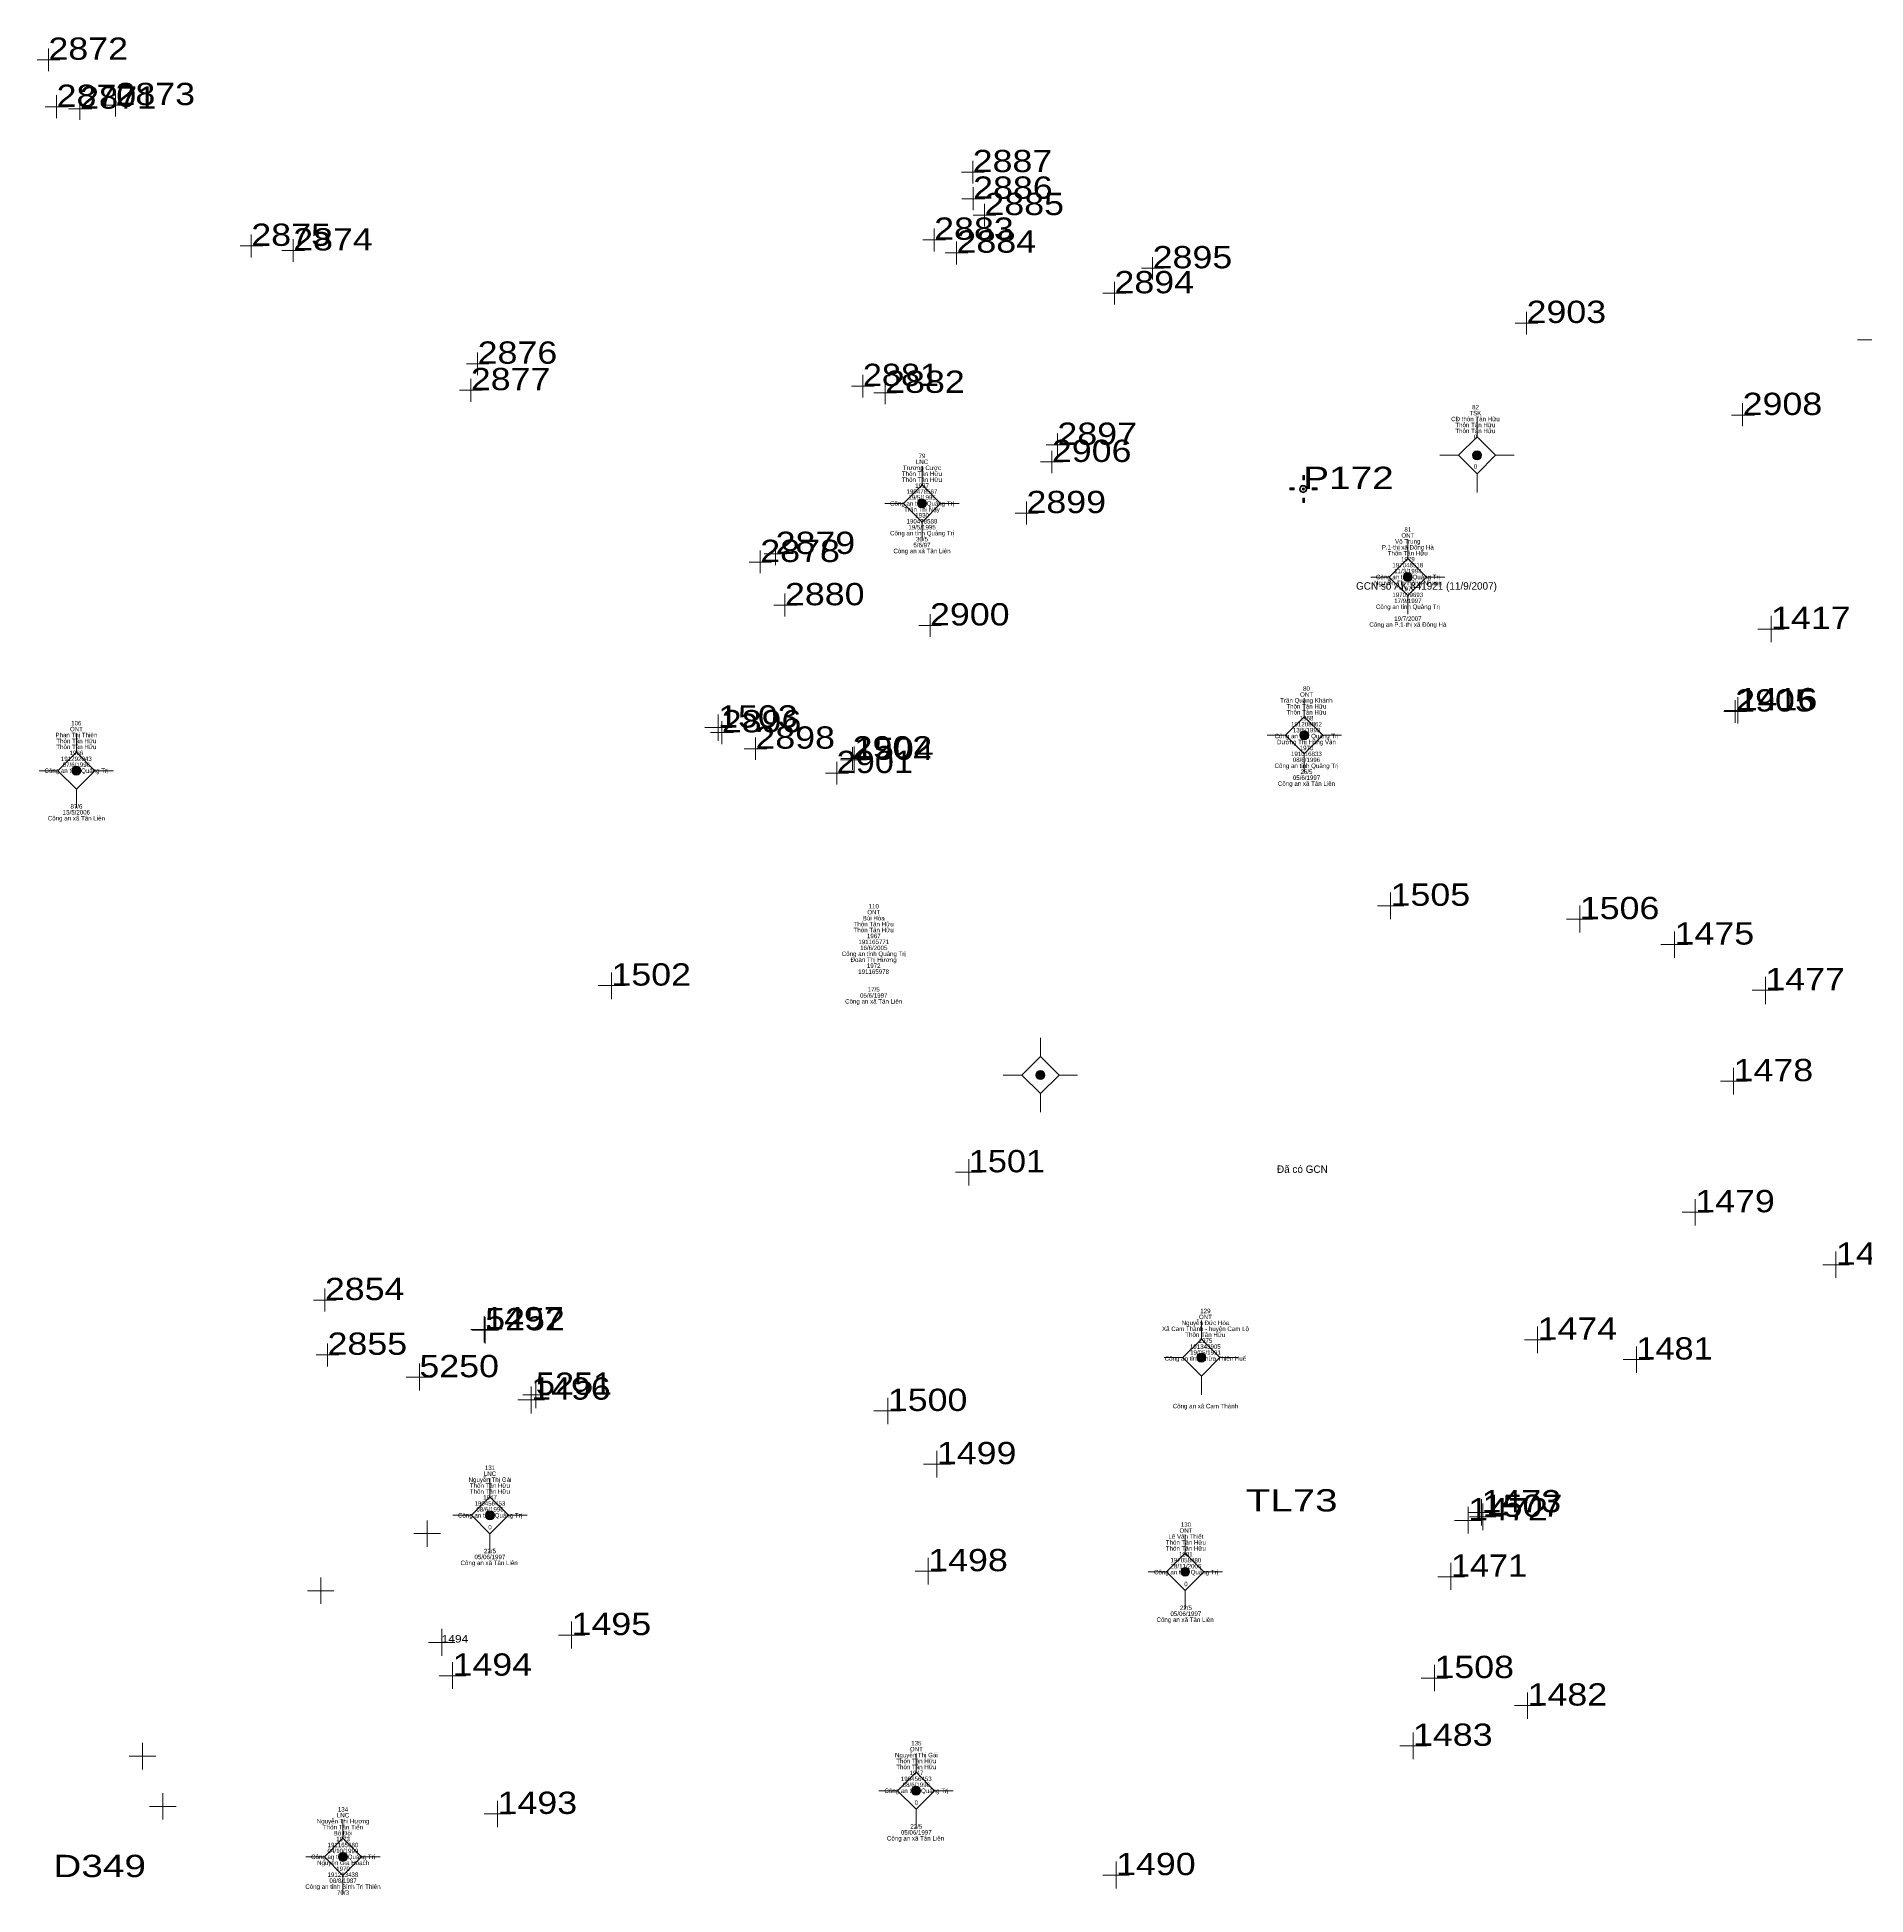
# Model space of a CAD drawing. Header units: metres. Extents: x 548949 to 550221, y 1836732 to 1838051.
# Drawn here: x 549137.4 to 549260.4, y 1837743.1 to 1837868.1 of the extents above; entities that cross this region are included whole.
import ezdxf
from ezdxf.enums import TextEntityAlignment as Align

# ---------------------------------------------------------------- set-up
doc = ezdxf.new("R2010")
doc.units = ezdxf.units.M
doc.header["$LTSCALE"] = 0.12
for name, color, linetype, lineweight in [('11', 7, 'Continuous', 13), ('3', 7, 'Continuous', 13), ('4', 7, 'Continuous', 13)]:
    doc.layers.add(name, color=color, linetype=linetype, lineweight=lineweight)
for name, color, linetype in [('15', 7, 'Continuous'), ('16', 7, 'Continuous'), ('5', 7, 'Continuous')]:
    doc.layers.add(name, color=color, linetype=linetype)

msp = doc.modelspace()

# ---------------------------------------------------------------- hatches: boundary and pattern name
at = {"layer": '11'}
for points in [[(549234.5595, 1837839.98, 1), (549233.9595, 1837839.98, 1)], [(549197.2095, 1837836.74, 1), (549196.6095, 1837836.74, 1)], [(549229.8995, 1837831.79, 1), (549229.2995, 1837831.79, 1)], [(549222.9295, 1837821.14, 1), (549222.3295, 1837821.14, 1)], [(549140.3095, 1837818.76, 1), (549139.7095, 1837818.76, 1)], [(549205.1795, 1837798.28, 1), (549204.5795, 1837798.28, 1)], [(549216.0095, 1837779.27, 1), (549215.4095, 1837779.27, 1)], [(549168.1395, 1837768.66, 1), (549167.5395, 1837768.66, 1)], [(549214.9195, 1837764.86, 1), (549214.3195, 1837764.86, 1)], [(549196.8095, 1837750.13, 1), (549196.2095, 1837750.13, 1)], [(549158.2495, 1837745.68, 1), (549157.6495, 1837745.68, 1)]]:
    msp.add_hatch(color=256, dxfattribs=at).paths.add_polyline_path(points)
at = {"layer": '3'}
for points in [[(549222.54, 1837838.32), (549222.64, 1837838.32), (549222.64, 1837838.63), (549222.54, 1837838.63)], [(549221.66, 1837837.65), (549221.95, 1837837.65), (549221.95, 1837837.78), (549221.66, 1837837.78)], [(549222.6384, 1837837.7171, 1), (549222.4919, 1837837.7171, 1)], [(549222.54, 1837836.8), (549222.64, 1837836.8), (549222.64, 1837837.1), (549222.54, 1837837.1)], [(549223.17, 1837837.65), (549223.5, 1837837.65), (549223.5, 1837837.78), (549223.17, 1837837.78)]]:
    msp.add_hatch(color=256, dxfattribs=at).paths.add_polyline_path(points)

# ---------------------------------------------------------------- linework, layer by layer
at = {"layer": '11'}
for p, q in [((549234.26, 1837842.48), (549234.26, 1837841.23)), ((549233.01, 1837839.98), (549231.76, 1837839.98)), ((549236.76, 1837839.98), (549235.51, 1837839.98)), ((549196.91, 1837839.24), (549196.91, 1837837.99)), ((549234.26, 1837838.73), (549234.26, 1837837.48)), ((549195.66, 1837836.74), (549194.41, 1837836.74)), ((549199.41, 1837836.74), (549198.16, 1837836.74)), ((549196.91, 1837835.49), (549196.91, 1837834.24)), ((549229.6, 1837834.29), (549229.6, 1837833.04)), ((549228.35, 1837831.79), (549227.1, 1837831.79)), ((549232.1, 1837831.79), (549230.85, 1837831.79)), ((549229.6, 1837830.54), (549229.6, 1837829.29)), ((549222.63, 1837823.64), (549222.63, 1837822.39)), ((549140.01, 1837821.26), (549140.01, 1837820.01)), ((549221.38, 1837821.14), (549220.13, 1837821.14)), ((549225.13, 1837821.14), (549223.88, 1837821.14)), ((549222.63, 1837819.89), (549222.63, 1837818.64)), ((549138.76, 1837818.76), (549137.51, 1837818.76)), ((549142.51, 1837818.76), (549141.26, 1837818.76)), ((549140.01, 1837817.51), (549140.01, 1837816.26)), ((549204.88, 1837800.78), (549204.88, 1837799.53)), ((549203.63, 1837798.28), (549202.38, 1837798.28)), ((549207.38, 1837798.28), (549206.13, 1837798.28)), ((549204.88, 1837797.03), (549204.88, 1837795.78)), ((549215.71, 1837781.77), (549215.71, 1837780.52)), ((549214.46, 1837779.27), (549213.21, 1837779.27)), ((549218.21, 1837779.27), (549216.96, 1837779.27)), ((549215.71, 1837778.02), (549215.71, 1837776.77)), ((549167.84, 1837771.16), (549167.84, 1837769.91)), ((549166.59, 1837768.66), (549165.34, 1837768.66)), ((549170.34, 1837768.66), (549169.09, 1837768.66)), ((549167.84, 1837767.41), (549167.84, 1837766.16)), ((549214.62, 1837767.36), (549214.62, 1837766.11)), ((549213.37, 1837764.86), (549212.12, 1837764.86)), ((549217.12, 1837764.86), (549215.87, 1837764.86)), ((549214.62, 1837763.61), (549214.62, 1837762.36)), ((549196.51, 1837752.63), (549196.51, 1837751.38)), ((549195.26, 1837750.13), (549194.01, 1837750.13)), ((549199.01, 1837750.13), (549197.76, 1837750.13)), ((549196.51, 1837748.88), (549196.51, 1837747.63)), ((549157.95, 1837748.18), (549157.95, 1837746.93)), ((549156.7, 1837745.68), (549155.45, 1837745.68)), ((549160.45, 1837745.68), (549159.2, 1837745.68)), ((549157.95, 1837744.43), (549157.95, 1837743.18))]:
    msp.add_line(p, q, dxfattribs=at)
for points in [[(549234.26, 1837841.23), (549233.01, 1837839.98), (549234.26, 1837838.73), (549235.51, 1837839.98)], [(549196.91, 1837837.99), (549195.66, 1837836.74), (549196.91, 1837835.49), (549198.16, 1837836.74)], [(549229.6, 1837833.04), (549228.35, 1837831.79), (549229.6, 1837830.54), (549230.85, 1837831.79)], [(549222.63, 1837822.39), (549221.38, 1837821.14), (549222.63, 1837819.89), (549223.88, 1837821.14)], [(549140.01, 1837820.01), (549138.76, 1837818.76), (549140.01, 1837817.51), (549141.26, 1837818.76)], [(549204.88, 1837799.53), (549203.63, 1837798.28), (549204.88, 1837797.03), (549206.13, 1837798.28)], [(549215.71, 1837780.52), (549214.46, 1837779.27), (549215.71, 1837778.02), (549216.96, 1837779.27)], [(549167.84, 1837769.91), (549166.59, 1837768.66), (549167.84, 1837767.41), (549169.09, 1837768.66)], [(549214.62, 1837766.11), (549213.37, 1837764.86), (549214.62, 1837763.61), (549215.87, 1837764.86)], [(549196.51, 1837751.38), (549195.26, 1837750.13), (549196.51, 1837748.88), (549197.76, 1837750.13)], [(549157.95, 1837746.93), (549156.7, 1837745.68), (549157.95, 1837744.43), (549159.2, 1837745.68)]]:
    msp.add_lwpolyline(points, close=True, dxfattribs=at)
for centre in [(549234.2595, 1837839.98), (549196.9095, 1837836.74), (549229.5995, 1837831.79), (549222.6295, 1837821.14), (549140.0095, 1837818.76), (549204.8795, 1837798.28), (549215.7095, 1837779.27), (549167.8395, 1837768.66), (549214.6195, 1837764.86), (549196.5095, 1837750.13), (549157.9495, 1837745.68)]:
    msp.add_circle(centre, 0.3, dxfattribs=at)
at = {"layer": '3'}
for points in [[(549222.54, 1837838.32), (549222.64, 1837838.32), (549222.64, 1837838.63), (549222.54, 1837838.63)], [(549221.66, 1837837.65), (549221.95, 1837837.65), (549221.95, 1837837.78), (549221.66, 1837837.78)], [(549222.54, 1837836.8), (549222.64, 1837836.8), (549222.64, 1837837.1), (549222.54, 1837837.1)], [(549223.17, 1837837.65), (549223.5, 1837837.65), (549223.5, 1837837.78), (549223.17, 1837837.78)]]:
    msp.add_lwpolyline(points, close=True, dxfattribs=at)
for points in [[(549222.73, 1837837.9), (549222.72, 1837837.9), (549222.69, 1837837.86)], [(549222.7, 1837837.86), (549222.69, 1837837.86), (549222.72, 1837837.9)]]:
    msp.add_lwpolyline(points, dxfattribs=at)
msp.add_circle((549222.5651, 1837837.7171), 0.0732, dxfattribs=at)
for radius, start, end in [(0.25, 49.34484, 48.4242), (0.2, 49.22592, 47.74531)]:
    msp.add_arc((549222.5621, 1837837.7129), radius, start, end, dxfattribs=at)
at = {"layer": '4'}
for p, q in [((549138.13, 1837865.83), (549138.13, 1837867.35)), ((549138.89, 1837866.59), (549137.37, 1837866.59)), ((549139.46, 1837863.42), (549137.92, 1837863.42)), ((549138.68, 1837862.66), (549138.68, 1837864.2)), ((549141.04, 1837863.3), (549139.49, 1837863.3)), ((549140.25, 1837862.54), (549140.25, 1837864.06)), ((549143.4, 1837863.54), (549141.88, 1837863.54)), ((549142.64, 1837862.78), (549142.64, 1837864.33)), ((549200.32, 1837858.27), (549200.32, 1837859.79)), ((549201.09, 1837859.03), (549199.56, 1837859.03)), ((549201.14, 1837857.24), (549199.59, 1837857.24)), ((549200.35, 1837856.48), (549200.35, 1837858.02)), ((549201.87, 1837856.14), (549200.35, 1837856.14)), ((549201.11, 1837855.38), (549201.11, 1837856.9)), ((549151.78, 1837853.28), (549151.78, 1837854.83)), ((549154.6, 1837853), (549154.6, 1837854.52)), ((549198.49, 1837854.48), (549196.97, 1837854.48)), ((549197.73, 1837853.7), (549197.73, 1837855.24)), ((549152.55, 1837854.07), (549151.02, 1837854.07)), ((549155.36, 1837853.76), (549153.84, 1837853.76)), ((549199.99, 1837853.61), (549198.47, 1837853.61)), ((549199.23, 1837852.82), (549199.23, 1837854.37)), ((549212.43, 1837851.8), (549212.43, 1837853.32)), ((549213.19, 1837852.56), (549211.67, 1837852.56)), ((549210.62, 1837850.88), (549209.08, 1837850.88)), ((549209.86, 1837850.12), (549209.86, 1837851.66)), ((549237.59, 1837848.1), (549237.59, 1837849.64)), ((549238.35, 1837848.88), (549236.83, 1837848.88)), ((549261.37, 1837847.75), (549259.85, 1837847.75)), ((549167.77, 1837846.14), (549166.25, 1837846.14)), ((549167.01, 1837845.36), (549167.01, 1837846.9)), ((549166.55, 1837843.58), (549166.55, 1837845.12)), ((549193.69, 1837844.64), (549192.17, 1837844.64)), ((549192.93, 1837843.86), (549192.93, 1837845.4)), ((549194.43, 1837843.42), (549194.43, 1837844.94)), ((549167.31, 1837844.36), (549165.79, 1837844.36)), ((549195.19, 1837844.18), (549193.67, 1837844.18)), ((549252.13, 1837841.93), (549252.13, 1837843.48)), ((549252.92, 1837842.69), (549251.37, 1837842.69)), ((549206.78, 1837840.68), (549205.26, 1837840.68)), ((549206.02, 1837839.9), (549206.02, 1837841.44)), ((549206.41, 1837839.53), (549204.89, 1837839.53)), ((549205.65, 1837838.77), (549205.65, 1837840.29)), ((549204.72, 1837836.09), (549203.18, 1837836.09)), ((549203.94, 1837835.33), (549203.94, 1837836.86)), ((549186.03, 1837832.04), (549186.03, 1837833.58)), ((549187.82, 1837833.34), (549186.3, 1837833.34)), ((549187.06, 1837832.58), (549187.06, 1837834.1)), ((549186.79, 1837832.8), (549185.27, 1837832.8)), ((549187.69, 1837829.13), (549187.69, 1837830.68)), ((549188.48, 1837829.89), (549186.93, 1837829.89)), ((549198.21, 1837828.53), (549196.69, 1837828.53)), ((549197.45, 1837827.77), (549197.45, 1837829.29)), ((549254.93, 1837828.29), (549253.15, 1837828.29)), ((549254.04, 1837827.4), (549254.04, 1837829.18)), ((549251.63, 1837821.98), (549251.63, 1837823.5)), ((549251.8, 1837821.93), (549251.8, 1837823.71)), ((549183.19, 1837820.77), (549183.19, 1837822.55)), ((549183.44, 1837820.55), (549183.44, 1837822.1)), ((549252.39, 1837822.74), (549250.87, 1837822.74)), ((549252.69, 1837822.82), (549250.88, 1837822.82)), ((549184.12, 1837821.66), (549182.3, 1837821.66)), ((549184.22, 1837821.34), (549182.68, 1837821.34)), ((549185.7, 1837819.48), (549185.7, 1837821)), ((549186.46, 1837820.24), (549184.94, 1837820.24)), ((549193.23, 1837819.49), (549191.42, 1837819.49)), ((549193, 1837819.58), (549191.45, 1837819.58)), ((549192.24, 1837818.82), (549192.24, 1837820.34)), ((549192.34, 1837818.6), (549192.34, 1837820.38)), ((549191.96, 1837818.6), (549190.41, 1837818.6)), ((549191.17, 1837817.84), (549191.17, 1837819.36)), ((549229.33, 1837809.67), (549227.55, 1837809.67)), ((549228.44, 1837808.78), (549228.44, 1837810.56)), ((549241.17, 1837807.88), (549241.17, 1837809.7)), ((549242.06, 1837808.77), (549240.28, 1837808.77)), ((549248.44, 1837807.06), (549246.62, 1837807.06)), ((549247.55, 1837806.17), (549247.55, 1837807.95)), ((549176.01, 1837803.38), (549176.01, 1837805.19)), ((549253.66, 1837803.06), (549253.66, 1837804.88)), ((549176.94, 1837804.3), (549175.12, 1837804.3)), ((549254.55, 1837803.99), (549252.77, 1837803.99)), ((549251.52, 1837796.98), (549251.52, 1837798.76)), ((549252.41, 1837797.87), (549250.63, 1837797.87)), ((549200.06, 1837790.85), (549200.06, 1837792.63)), ((549200.95, 1837791.74), (549199.17, 1837791.74)), ((549248.94, 1837788.16), (549248.94, 1837789.94)), ((549249.86, 1837789.05), (549248.05, 1837789.05)), ((549258.41, 1837784.63), (549258.41, 1837786.41)), ((549259.3, 1837785.52), (549257.52, 1837785.52)), ((549156.73, 1837782.38), (549156.73, 1837783.92)), ((549157.49, 1837783.14), (549155.97, 1837783.14)), ((549167.45, 1837780.28), (549167.45, 1837782.06)), ((549167.52, 1837780.22), (549167.52, 1837782)), ((549168.34, 1837781.17), (549166.56, 1837781.17)), ((549168.41, 1837781.11), (549166.63, 1837781.11)), ((549238.33, 1837779.58), (549238.33, 1837781.36)), ((549157.67, 1837779.46), (549156.15, 1837779.46)), ((549156.91, 1837778.67), (549156.91, 1837780.22)), ((549239.22, 1837780.47), (549237.44, 1837780.47)), ((549244.98, 1837778.25), (549244.98, 1837780.03)), ((549163.09, 1837777.06), (549163.09, 1837778.88)), ((549245.87, 1837779.14), (549244.09, 1837779.14)), ((549163.98, 1837777.95), (549162.2, 1837777.95)), ((549170.61, 1837775.52), (549170.61, 1837777.33)), ((549170.93, 1837775.88), (549170.93, 1837777.66)), ((549171.5, 1837776.44), (549169.72, 1837776.44)), ((549171.82, 1837776.77), (549170.04, 1837776.77)), ((549194.61, 1837774.79), (549194.61, 1837776.57)), ((549195.5, 1837775.68), (549193.68, 1837775.68)), ((549198.84, 1837772.1), (549197.02, 1837772.1)), ((549197.91, 1837771.21), (549197.91, 1837772.99)), ((549234.56, 1837767.97), (549234.56, 1837769.75)), ((549234.64, 1837767.67), (549234.64, 1837769.45)), ((549163.61, 1837766.54), (549163.61, 1837768.32)), ((549234.56, 1837768.32), (549232.74, 1837768.32)), ((549233.67, 1837767.43), (549233.67, 1837769.24)), ((549235.48, 1837768.86), (549233.67, 1837768.86)), ((549235.53, 1837768.56), (549233.75, 1837768.56)), ((549164.5, 1837767.43), (549162.72, 1837767.43)), ((549197.33, 1837764.01), (549197.33, 1837765.79)), ((549156.45, 1837762.7), (549156.45, 1837764.48)), ((549198.22, 1837764.9), (549196.44, 1837764.9)), ((549233.42, 1837764.53), (549231.61, 1837764.53)), ((549232.5, 1837763.64), (549232.5, 1837765.46)), ((549157.34, 1837763.59), (549155.56, 1837763.59)), ((549164.59, 1837759.21), (549164.59, 1837761.02)), ((549164.59, 1837759.21), (549164.59, 1837760.99)), ((549173.33, 1837759.71), (549173.33, 1837761.52)), ((549165.48, 1837760.1), (549163.7, 1837760.1)), ((549165.48, 1837760.1), (549163.7, 1837760.1)), ((549174.22, 1837760.6), (549172.44, 1837760.6)), ((549165.32, 1837756.98), (549165.32, 1837758.77)), ((549231.39, 1837756.82), (549231.39, 1837758.6)), ((549166.21, 1837757.87), (549164.43, 1837757.87)), ((549232.28, 1837757.71), (549230.5, 1837757.71)), ((549238.55, 1837755.86), (549236.77, 1837755.86)), ((549237.66, 1837754.97), (549237.66, 1837756.75)), ((549144.46, 1837751.57), (549144.46, 1837753.35)), ((549229.95, 1837752.26), (549229.95, 1837754.04)), ((549145.35, 1837752.46), (549143.57, 1837752.46)), ((549230.88, 1837753.15), (549229.06, 1837753.15)), ((549145.83, 1837748.19), (549145.83, 1837749.97)), ((549168.35, 1837747.68), (549168.35, 1837749.46)), ((549146.72, 1837749.08), (549144.94, 1837749.08)), ((549169.24, 1837748.57), (549167.46, 1837748.57)), ((549210.86, 1837744.45), (549209.08, 1837744.45)), ((549209.97, 1837743.56), (549209.97, 1837745.38))]:
    msp.add_line(p, q, dxfattribs=at)

# ---------------------------------------------------------------- texts
at = {"layer": '15'}
for s, width, p in [('82', 0.9, (549234.155, 1837843.07)), ('0', 0.9, (549234.15, 1837841.07)), ('LNC', 0.95, (549196.91, 1837839.39)), ('79', 0.95, (549196.91, 1837839.79)), ('0', 0.9, (549234.15, 1837839.07)), ('1937', 0.95, (549196.915, 1837837.79)), ('1930', 0.95, (549196.915, 1837835.79)), ('30/5', 0.95, (549196.91, 1837834.19)), ('81', 0.8, (549229.6, 1837834.84)), ('5/6/97', 0.95, (549196.905, 1837833.79)), ('1979', 0.95, (549229.605, 1837832.84)), ('1979', 0.95, (549229.605, 1837830.84)), ('80', 0.95, (549222.78, 1837824.14)), ('106', 0.95, (549140.005, 1837821.81)), ('191208862', 0.95, (549222.78, 1837821.74)), ('1968', 0.95, (549222.785, 1837822.14)), ('1966', 0.95, (549140.01, 1837819.81)), ('08/6/1996', 0.95, (549222.78, 1837819.34)), ('1970', 0.95, (549222.785, 1837820.14)), ('07/6/1996', 0.95, (549140.01, 1837819.01)), ('26/5', 0.95, (549222.78, 1837818.54)), ('15/5/2006', 0.95, (549140.01, 1837815.81)), ('87/6', 0.95, (549140.015, 1837816.21)), ('110', 0.95, (549193.66, 1837809.49)), ('191165771', 0.95, (549193.665, 1837807.09)), ('1967', 0.95, (549193.665, 1837807.49)), ('1972', 0.95, (549193.66, 1837805.49)), ('17/5', 0.95, (549193.66, 1837803.89)), ('129', 0.95, (549215.98, 1837782.26)), ('19/05/1991', 0.95, (549215.985, 1837779.46)), ('1975', 0.95, (549215.985, 1837780.26)), ('131', 0.85, (549167.84, 1837771.71)), ('LNC', 0.95, (549167.84, 1837771.31)), ('1947', 0.95, (549167.845, 1837769.71)), ('08/6/1996', 0.95, (549167.84, 1837768.91)), ('130', 0.95, (549214.67, 1837767.89)), ('0', 0.9, (549167.84, 1837767.71)), ('22/5', 0.95, (549167.84, 1837766.11)), ('1981', 0.9, (549214.665, 1837765.89)), ('28/11/2006', 0.95, (549214.67, 1837765.09)), ('0', 0.9, (549214.67, 1837763.89)), ('22/5', 0.95, (549214.67, 1837762.29)), ('135', 0.95, (549196.53, 1837753.18)), ('08/6/1996', 0.95, (549196.53, 1837750.38)), ('1947', 0.95, (549196.535, 1837751.18)), ('0', 0.9, (549196.53, 1837749.18)), ('LNC', 0.95, (549157.95, 1837748.33)), ('134', 0.95, (549157.95, 1837748.73)), ('1973', 0.95, (549157.955, 1837746.73)), ('22/5', 0.95, (549196.53, 1837747.58)), ('1970', 0.95, (549157.955, 1837744.73)), ('70/3', 0.95, (549157.95, 1837743.13))]:
    msp.add_text(s, height=0.3, dxfattribs=dict(at, width=width)).set_placement(p, align=Align.CENTER)
for s, p in [('CĐ thôn Tân Hữu', (549234.15, 1837842.27)), ('Thôn Tân Hữu', (549234.145, 1837841.87)), ('TSK', (549234.145, 1837842.67)), ('Thôn Tân Hữu', (549234.145, 1837841.47)), ('Thôn Tân Hữu', (549196.905, 1837838.59)), ('Thôn Tân Hữu', (549196.905, 1837838.19)), ('Trương Cược', (549196.91, 1837838.99)), ('190478567', (549196.905, 1837837.39)), ('19/5/1995', (549196.915, 1837836.99)), ('Công an tỉnh Quảng Trị', (549196.915, 1837836.59)), ('Trần Thị Nậy', (549196.91, 1837836.19)), ('190478588', (549196.905, 1837835.39)), ('Công an tỉnh Quảng Trị', (549196.915, 1837834.59)), ('19/5/1995', (549196.915, 1837834.99)), ('ONT', (549229.605, 1837834.44)), ('Công an xã Tân Liên', (549196.91, 1837833.39)), ('P.1-thị xã Đông Hà', (549229.6, 1837833.64)), ('Thôn Tân Hữu', (549229.595, 1837833.24)), ('Võ Trung', (549229.595, 1837834.04)), ('Công an tỉnh Quảng Trị', (549229.605, 1837831.64)), ('197048518', (549229.595, 1837832.44)), ('11/3/1994', (549229.605, 1837832.04)), ('Nguyễn Thị Hồng Nhung', (549229.605, 1837831.24)), ('197099693', (549229.595, 1837830.44)), ('Công an tỉnh Quảng Trị', (549229.605, 1837829.64)), ('17/9/1997', (549229.605, 1837830.04)), ('Công an P.1-thị xã Đông Hà', (549229.605, 1837828.44)), ('19/7/2007', (549229.605, 1837828.84)), ('Trần Quang Khánh', (549222.775, 1837823.34)), ('Thôn Tân Hữu', (549222.775, 1837822.94)), ('ONT', (549222.785, 1837823.74)), ('Thôn Tân Hữu', (549222.775, 1837822.54)), ('Phan Thị Thiên', (549140.005, 1837821.01)), ('Thôn Tân Hữu', (549140.005, 1837820.61)), ('ONT', (549140.015, 1837821.41)), ('Công an tỉnh Quảng Trị', (549222.785, 1837820.94)), ('Dương Thị Hồng Vân', (549222.78, 1837820.54)), ('13/5/1993', (549222.785, 1837821.34)), ('Thôn Tân Hữu', (549140.005, 1837820.21)), ('191292043', (549140.005, 1837819.41)), ('191016833', (549222.775, 1837819.74)), ('Công an tỉnh Quảng Trị', (549140.015, 1837818.61)), ('Công an tỉnh Quảng Trị', (549222.785, 1837818.94)), ('05/6/1997', (549222.785, 1837818.14)), ('Công an xã Tân Liên', (549222.78, 1837817.74)), ('Công an xã Tân Liên', (549140.01, 1837815.41)), ('Thôn Tân Hữu', (549193.655, 1837808.29)), ('Thôn Tân Hữu', (549193.655, 1837807.89)), ('Bùi Hòa', (549193.66, 1837808.69)), ('ONT', (549193.665, 1837809.09)), ('16/6/2005', (549193.665, 1837806.69)), ('Công an tỉnh Quảng Trị', (549193.665, 1837806.29)), ('Đoàn Thị Hương', (549193.655, 1837805.89)), ('191165978', (549193.655, 1837805.09)), ('Công an xã Tân Liên', (549193.66, 1837803.09)), ('05/6/1997', (549193.665, 1837803.49)), ('ONT', (549215.985, 1837781.86)), ('Xã Cam Thành - huyện Cam Lộ', (549215.985, 1837781.06)), ('Nguyễn Đức Hòa', (549215.985, 1837781.46)), ('Thôn Tân Hữu', (549215.975, 1837780.66)), ('191343905', (549215.975, 1837779.86)), ('Công an tỉnh Thừa Thiên Huế', (549215.98, 1837779.06)), ('Công an xã Cam Thành', (549215.98, 1837775.86)), ('Nguyễn Thị Gái', (549167.84, 1837770.91)), ('Thôn Tân Hữu', (549167.835, 1837770.51)), ('Thôn Tân Hữu', (549167.835, 1837770.11)), ('190456453', (549167.835, 1837769.31)), ('Công an tỉnh Quảng Trị', (549167.845, 1837768.51)), ('Thôn Tân Hữu', (549214.665, 1837766.69)), ('Lê Văn Thiết', (549214.665, 1837767.09)), ('ONT', (549214.675, 1837767.49)), ('05/06/1997', (549167.835, 1837765.71)), ('Thôn Tân Hữu', (549214.665, 1837766.29)), ('197058480', (549214.665, 1837765.49)), ('Công an xã Tân Liên ', (549167.84, 1837765.31)), ('Công an tỉnh Quảng Trị', (549214.675, 1837764.69)), ('05/06/1997', (549214.665, 1837761.89)), ('Công an xã Tân Liên ', (549214.67, 1837761.49)), ('Nguyễn Thị Gái', (549196.53, 1837752.38)), ('Thôn Tân Hữu', (549196.525, 1837751.98)), ('ONT', (549196.535, 1837752.78)), ('Thôn Tân Hữu', (549196.525, 1837751.58)), ('190456453', (549196.525, 1837750.78)), ('Công an tỉnh Quảng Trị', (549196.535, 1837749.98)), ('Nguyễn Thị Hương', (549157.955, 1837747.93)), ('Thôn Tân Tiến', (549157.95, 1837747.53)), ('Bộ Đội', (549157.945, 1837747.13)), ('Công an xã Tân Liên ', (549196.53, 1837746.78)), ('05/06/1997', (549196.525, 1837747.18)), ('Công an tỉnh Quảng Trị', (549157.955, 1837745.53)), ('04/10/1999', (549157.945, 1837745.93)), ('191165680', (549157.945, 1837746.33)), ('Nguyễn Gia Hoạch', (549157.955, 1837745.13)), ('191213438', (549157.945, 1837744.33)), ('Công an tỉnh Bình Trị Thiên', (549157.945, 1837743.53)), ('08/8/1987', (549157.955, 1837743.93))]:
    msp.add_text(s, height=0.3, dxfattribs=at).set_placement(p, align=Align.CENTER)
at = {"layer": '16'}
for s, p in [('GCN số AK 841921 (11/9/2007)', (549230.855, 1837830.94)), ('Đã có GCN', (549222.505, 1837791.7))]:
    msp.add_text(s, height=0.5, dxfattribs=at).set_placement(p, align=Align.CENTER)
at = {"layer": '4', "width": 1.2}
msp.add_text('1494', height=0.5, dxfattribs=at).set_placement((549164.59, 1837760.1))
at = {"layer": '5'}
for s, width, p in [('2872', 1.2, (549138.13, 1837866.59)), ('2870', 1.2, (549138.68, 1837863.42)), ('2871', 1.15, (549140.25, 1837863.3)), ('2873', 1.2, (549142.64, 1837863.54)), ('2887', 1.2, (549200.32, 1837859.03)), ('2886', 1.2, (549200.35, 1837857.24)), ('2885', 1.2, (549201.11, 1837856.14)), ('2883', 1.2, (549197.73, 1837854.48)), ('2875', 1.2, (549151.78, 1837854.07)), ('2874', 1.2, (549154.6, 1837853.76)), ('2884', 1.2, (549199.23, 1837853.61)), ('2895', 1.2, (549212.43, 1837852.56)), ('2894', 1.2, (549209.86, 1837850.88)), ('2903', 1.2, (549237.59, 1837848.88)), ('2876', 1.2, (549167.01, 1837846.14)), ('2877', 1.2, (549166.55, 1837844.36)), ('2881', 1.15, (549192.93, 1837844.64)), ('2882', 1.2, (549194.43, 1837844.18)), ('2908', 1.2, (549252.13, 1837842.69)), ('2897', 1.2, (549206.02, 1837840.68)), ('2906', 1.2, (549205.65, 1837839.53)), ('P172 ', 1.3, (549222.56, 1837837.71)), ('2899', 1.2, (549203.94, 1837836.09)), ('2879', 1.2, (549187.06, 1837833.34)), ('2878', 1.2, (549186.03, 1837832.8)), ('2880', 1.2, (549187.69, 1837829.89)), ('2900', 1.2, (549197.45, 1837828.53)), ('1417', 1.2, (549254.04, 1837828.29)), ('1503', 1.2, (549183.19, 1837821.66)), ('2905', 1.2, (549251.63, 1837822.74)), ('1416', 1.2, (549251.8, 1837822.82)), ('2896', 1.2, (549183.44, 1837821.34)), ('2898', 1.2, (549185.7, 1837820.24)), ('2902', 1.2, (549192.24, 1837819.58)), ('1504', 1.2, (549192.34, 1837819.49)), ('2901', 1.15, (549191.17, 1837818.6)), ('1505', 1.2, (549228.44, 1837809.67)), ('1506', 1.2, (549241.17, 1837808.77)), ('1475', 1.2, (549247.55, 1837807.06)), ('1502', 1.2, (549176.01, 1837804.3)), ('1477', 1.2, (549253.66, 1837803.99)), ('1478', 1.2, (549251.52, 1837797.87)), ('1501', 1.15, (549200.06, 1837791.74)), ('1479', 1.2, (549248.94, 1837789.05)), ('1480', 1.2, (549258.41, 1837785.52)), ('2854', 1.2, (549156.73, 1837783.14)), ('5252', 1.2, (549167.52, 1837781.11)), ('1497', 1.2, (549167.45, 1837781.17)), ('1474', 1.2, (549238.33, 1837780.47)), ('2855', 1.2, (549156.91, 1837779.46)), ('5250', 1.2, (549163.09, 1837777.95)), ('1481', 1.15, (549244.98, 1837779.14)), ('5251', 1.15, (549170.93, 1837776.77)), ('1496', 1.2, (549170.61, 1837776.44)), ('1500', 1.2, (549194.61, 1837775.68)), ('1499', 1.2, (549197.91, 1837772.1)), ('TL73 ', 1.35, (549218.7, 1837768.92)), ('1472', 1.2, (549233.67, 1837768.32)), ('1473', 1.2, (549234.56, 1837768.86)), ('1507', 1.2, (549234.64, 1837768.56)), ('1498', 1.2, (549197.33, 1837764.9)), ('1471', 1.15, (549232.5, 1837764.53)), ('1495', 1.2, (549173.33, 1837760.6)), ('1494', 1.2, (549165.32, 1837757.87)), ('1508', 1.2, (549231.39, 1837757.71)), ('1482', 1.2, (549237.66, 1837755.86)), ('1483', 1.2, (549229.95, 1837753.15)), ('1493', 1.2, (549168.35, 1837748.57)), ('D349 ', 1.3, (549138.46, 1837744.32)), ('1490', 1.2, (549209.97, 1837744.45))]:
    msp.add_text(s, height=1.5, dxfattribs=dict(at, width=width)).set_placement(p)

doc.saveas('drawing.dxf')
